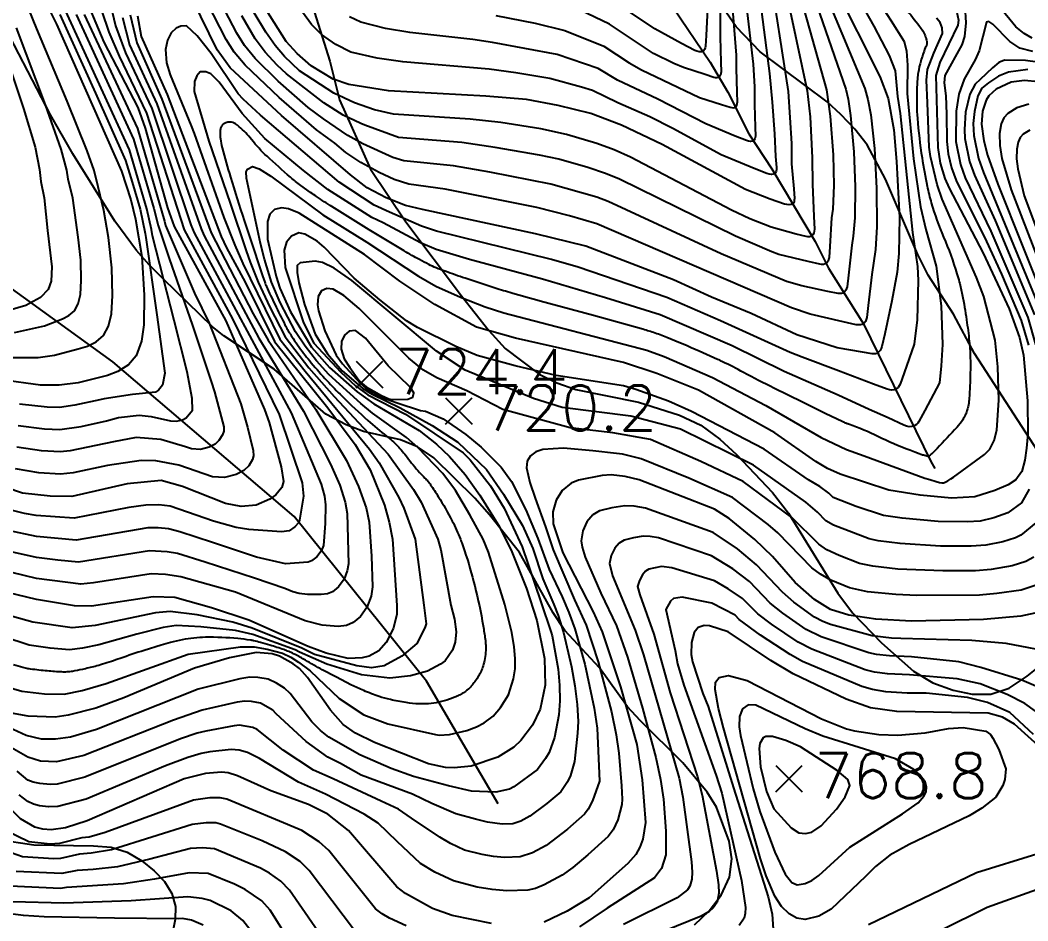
# Model space of a CAD drawing. Extents: x 197794 to 200030, y 561152 to 563931.
# Drawn here: x 197999.3 to 198200.8, y 562212.3 to 562392.4 of the extents above; entities that cross this region are included whole.
import ezdxf

# ---------------------------------------------------------------- set-up
doc = ezdxf.new("R2010")
doc.units = 0
for name, color, linetype in [('E0022112', 5, 'CONTINUOUS'), ('F0017111', 30, 'CONTINUOUS'), ('F0017114', 7, 'CONTINUOUS'), ('F0027132', 7, 'CONTINUOUS'), ('F0027217', 7, 'CONTINUOUS'), ('G0037213', 32, 'CONTINUOUS')]:
    doc.layers.add(name, color=color, linetype=linetype)
doc.styles.add('NGSW', font='romans.shx', dxfattribs={"bigfont": 'ngsw.shx'})

# ---------------------------------------------------------------- blocks, each defined once
blk = doc.blocks.new('F0027217')
at = {"layer": 'F0027217'}
for p, q in [((-2.652, 2.652), (2.652, -2.652)), ((-2.652, -2.652), (2.652, 2.652))]:
    blk.add_line(p, q, dxfattribs=at)

msp = doc.modelspace()

# ---------------------------------------------------------------- linework, layer by layer
at = {"layer": 'E0022112', "flags": 128}
for points in [[(198094.913, 562235.72), (198080.589, 562260.24), (198054.115, 562293.156), (198017.831, 562324.132), (197980.817, 562350.869), (197952.715, 562379.977), (197930.799, 562409.908), (197904.537, 562444.281), (197869.793, 562476.426), (197820.401, 562534.928), (197794.167, 562565.379)], [(198129.9, 562394.97), (198137.31, 562384.05), (198140.83, 562378.05), (198145.06, 562369.73), (198149.65, 562362.69), (198158.31, 562348.18), (198160.99, 562342.87), (198167.97, 562331.74), (198181.46, 562304.2), (198182.22, 562302.75)]]:
    msp.add_lwpolyline(points, dxfattribs=at)
at = {"layer": 'F0017111'}
for points, elevation in [([(198139.32, 562434.72), (198139.27, 562389.1), (198139.41, 562384.06), (198139.47, 562382.09), (198139.42, 562381.77), (198139.36, 562381.46), (198139.22, 562381.21), (198139.08, 562381.04), (198138.89, 562380.96), (198138.64, 562380.9), (198138.35, 562380.93), (198138.06, 562380.99), (198136.33, 562381.54), (198131.94, 562383), (198130.01, 562383.79), (198125.96, 562385.79), (198117.18, 562391.63), (198109.74, 562395.16)], 630), ([(197997.84, 562325), (198002.92, 562324.96), (198006.14, 562325.46), (198010.92, 562326.74), (198012.78, 562327.26), (198014.47, 562328.1), (198015.95, 562329.36), (198016.98, 562331.26), (198017.59, 562333.72), (198017.8, 562337.4), (198017.64, 562342.88), (198016.96, 562348.98), (198016.06, 562354.39), (198014.91, 562359.12), (198014.1, 562362.36), (198012.72, 562366.29), (198008.71, 562376.23), (198002.61, 562390.71), (197996.99, 562404.67)], 620), ([(197998.91, 562311.36), (198004.14, 562310.7), (198007.24, 562310.55), (198011.48, 562311.2), (198016.59, 562312.3), (198018.96, 562312.97), (198023.09, 562313.43), (198025.51, 562313.19), (198029.38, 562312.3), (198030.6, 562312.24), (198031.75, 562312.53), (198032.53, 562312.94), (198033.77, 562314.48), (198033.68, 562316.78), (198032.71, 562322.11), (198030.09, 562332.39), (198025.8, 562349.3), (198025.59, 562350.57), (198024.64, 562354.71), (198021.16, 562366.5), (198005.4, 562400.95)], 635), ([(198146.62, 562401.34), (198149.19, 562381.76), (198149.69, 562376.01), (198150.19, 562369.71), (198150.38, 562365.18), (198150.59, 562362.95), (198150.55, 562362.59), (198150.51, 562362.23), (198150.37, 562361.93), (198150.23, 562361.73), (198149.93, 562361.63), (198149.54, 562361.57), (198149.09, 562361.65), (198148.66, 562361.77), (198146.08, 562362.8), (198139.52, 562365.51), (198129.82, 562370.77), (198125.23, 562373.08), (198118.86, 562375.9), (198113.74, 562378.38), (198111.55, 562379.02), (198105.23, 562380.76), (198098.42, 562381.87), (198093.1, 562382.62), (198075.81, 562384.12), (198070.7, 562384.84), (198065.45, 562386.05), (198062.43, 562387.54), (198059.55, 562389.58), (198057.56, 562391.54), (198051.61, 562399.78)], 645), ([(198144.38, 562396.81), (198145.88, 562383.61), (198146.15, 562379.08), (198146.17, 562375.54), (198146.29, 562371.02), (198146.34, 562369.25), (198146.29, 562368.96), (198146.24, 562368.68), (198146.11, 562368.46), (198145.99, 562368.3), (198145.72, 562368.21), (198145.37, 562368.17), (198144.97, 562368.24), (198144.58, 562368.34), (198142.28, 562369.27), (198136.41, 562371.72), (198126.83, 562376.65), (198118.78, 562380.43), (198114.89, 562382.8), (198106.73, 562385.56), (198093.77, 562387.99), (198089.82, 562388.59), (198077.21, 562389.94), (198072.4, 562390.77), (198067.45, 562392), (198065.18, 562393.11)], 640), ([(198012.1, 562393.54), (198022.77, 562370.76), (198028.16, 562352.21), (198028.36, 562351.37), (198034.18, 562337.86), (198037.1, 562331.85), (198043.42, 562315.69), (198044.75, 562311.08), (198045.9, 562306.36), (198045.96, 562305.32), (198045.79, 562304.55), (198045.02, 562303.31), (198044.06, 562302.37), (198042.5, 562301.56), (198040.2, 562300.97), (198037.76, 562301.09), (198031.03, 562303.43), (198026.42, 562304.34), (198023.51, 562304.4), (198016.8, 562303.39), (198009.9, 562301.92), (198007.39, 562301.67), (198003.06, 562301.94), (197998.37, 562302.74)], 645), ([(198010.48, 562393.55), (198021.96, 562368.63), (198026.01, 562354.77), (198026.87, 562351.39), (198029.13, 562344.79), (198033.79, 562331.37), (198037.47, 562320.16), (198038.19, 562318.1), (198040.05, 562311.1), (198040.05, 562310.27), (198039.78, 562309.51), (198039.01, 562308.36), (198038.3, 562307.65), (198037.12, 562307.04), (198035.4, 562306.6), (198033.57, 562306.7), (198032.39, 562307.1), (198027.45, 562308.58), (198022.48, 562308.95), (198017.96, 562308.12), (198009.31, 562306.31), (198007.31, 562306.11), (198003.6, 562306.32), (197998.64, 562307.05)], 640), ([(198007.23, 562393.57), (198014.34, 562377.85), (198020.36, 562364.38), (198021.69, 562360.07), (198023.27, 562354.64), (198024.3, 562349.75), (198024.43, 562348.97), (198026.66, 562333.48), (198028.23, 562321.86), (198027.76, 562319.45), (198027, 562318.45), (198026.37, 562318.02), (198021.74, 562317.55), (198016.08, 562316.73), (198015.21, 562316.49), (198010.24, 562315.44), (198007.16, 562314.99), (198004.68, 562315.07), (197999.18, 562315.67)], 630), ([(198094.45, 562393.37), (198102.28, 562391.8), (198108.24, 562390.36), (198116.04, 562387.21), (198121.08, 562383.91), (198123.59, 562382.49), (198135.15, 562376.96), (198139.58, 562375.54), (198141.32, 562375.01), (198141.61, 562374.95), (198141.91, 562374.92), (198142.16, 562374.98), (198142.35, 562375.06), (198142.49, 562375.23), (198142.62, 562375.46), (198142.68, 562375.77), (198142.74, 562376.07), (198142.7, 562377.98), (198142.6, 562382.84), (198142.57, 562385.46), (198141.8, 562395.42)], 635), ([(197998.16, 562330.01), (198004.15, 562331.29), (198007.76, 562332.74), (198009.04, 562333.37), (198010.14, 562334.32), (198010.92, 562335.74), (198011.37, 562337.59), (198011.53, 562340.35), (198011.41, 562344.46), (198010.9, 562349.03), (198009.83, 562356.85), (198008.89, 562360.64), (198008.65, 562362.47), (198007.51, 562366.66), (198004.35, 562375.51), (197998.54, 562390.91)], 615), ([(197996.59, 562384.99), (197999.99, 562374.8), (198002.3, 562367.03), (198003.2, 562362.58), (198003.44, 562360.2), (198004.1, 562356.91), (198004.75, 562350.39), (198005.63, 562343.1), (198005.47, 562340.21), (198004.89, 562338.6), (198003.4, 562336.95), (198000.42, 562335.38), (197995.63, 562333.97)], 610)]:
    msp.add_lwpolyline(points, dxfattribs=dict(at, elevation=elevation))
at = {"layer": 'F0017111', "flags": 128}
for points, elevation in [([(198157.52, 562398.67), (198164.4, 562378.63), (198164.88, 562376.65), (198165.36, 562373.36), (198166.01, 562366.12), (198166.32, 562359.13), (198166.23, 562352.89), (198165.92, 562349.25), (198165.63, 562347.42), (198164.96, 562341.47), (198164.7, 562339.14), (198164.58, 562338.77), (198164.46, 562338.42), (198164.26, 562338.15), (198164.06, 562337.97), (198163.86, 562337.85), (198163.57, 562337.76), (198163.23, 562337.76), (198162.9, 562337.79), (198160.84, 562338.19), (198155.62, 562339.3), (198152.56, 562340.16), (198139.48, 562345.73), (198116.9, 562356.16), (198114.62, 562357.04), (198105.46, 562359.66), (198093.23, 562362.04), (198085.95, 562363.28), (198076.02, 562364.28), (198073.84, 562364.99), (198067.82, 562367.68), (198064.84, 562369.35), (198059.97, 562372.69), (198056.92, 562374.98), (198050.9, 562380.26), (198046.27, 562384.76), (198044.2, 562387.36), (198042.65, 562389.86), (198035.28, 562403.99)], 665), ([(198157.86, 562403.71), (198168.23, 562378.79), (198168.85, 562376.59), (198169.4, 562373.5), (198170.16, 562366.74), (198170.59, 562358.86), (198170.66, 562351.14), (198170.38, 562346.58), (198169.61, 562341.55), (198168.9, 562335.37), (198168.63, 562332.95), (198168.5, 562332.57), (198168.38, 562332.2), (198168.17, 562331.92), (198167.97, 562331.74), (198167.7, 562331.6), (198167.34, 562331.48), (198166.91, 562331.49), (198166.48, 562331.53), (198163.88, 562332.11), (198157.27, 562333.66), (198153.57, 562334.93), (198114.66, 562351.71), (198109.2, 562353.31), (198102.61, 562354.97), (198084.27, 562358.61), (198077.04, 562359.62), (198074.13, 562360.56), (198071.07, 562361.97), (198067.43, 562363.94), (198064.45, 562366), (198062.26, 562367.83), (198058.59, 562370.51), (198051.09, 562376.95), (198044.27, 562383.46), (198042.1, 562386.03), (198040.53, 562388.57), (198035.44, 562398.53)], 670), ([(198016.81, 562397.82), (198018.38, 562391.3), (198020.35, 562385.87), (198025.62, 562374.77), (198033.46, 562351.49), (198034.09, 562349.92), (198053.53, 562313.93), (198059.47, 562299.68), (198060.14, 562297.24), (198060.36, 562295.53), (198060.3, 562291.76), (198059.95, 562287.37), (198059.53, 562286.26), (198058.61, 562285.12), (198057.58, 562284.32), (198056.92, 562284.03), (198052.35, 562283.74), (198046.57, 562285.05), (198037.8, 562287.99), (198031.26, 562290.14), (198029, 562290.69), (198026.88, 562290.94), (198024.81, 562290.9), (198010.53, 562288.44), (198002.55, 562289.19), (197996.89, 562290.41)], 660), ([(198014.02, 562398.98), (198017.02, 562390.05), (198019.09, 562385.24), (198024.59, 562373.83), (198032.11, 562350.54), (198041.78, 562332.69), (198051.09, 562313.61), (198055.72, 562299.92), (198056, 562297.27), (198055.18, 562292.44), (198054.97, 562291.89), (198054.22, 562291.1), (198053.08, 562290.35), (198051.59, 562290.11), (198045.02, 562290.59), (198042.49, 562290.98), (198037.99, 562292.26), (198029.32, 562295.23), (198027.04, 562295.54), (198024.46, 562295.48), (198021.01, 562294.99), (198010.09, 562292.82), (198002.53, 562293.38), (198000.17, 562293.76), (197997.5, 562294.42)], 655), ([(198154.86, 562398.98), (198160.56, 562378.47), (198161.31, 562373.22), (198161.87, 562365.51), (198162.05, 562359.39), (198161.81, 562354.64), (198161.56, 562352.92), (198161.21, 562347.2), (198161.07, 562344.95), (198160.98, 562344.6), (198160.88, 562344.25), (198160.7, 562343.98), (198160.52, 562343.8), (198160.29, 562343.68), (198159.96, 562343.58), (198159.58, 562343.59), (198159.2, 562343.63), (198156.89, 562344.16), (198151.02, 562345.59), (198149.61, 562346.14), (198142.34, 562349.22), (198119.15, 562360.61), (198116.35, 562361.77), (198112.84, 562362.96), (198107.02, 562364.62), (198103.17, 562365.47), (198094.32, 562366.99), (198087.64, 562367.95), (198075, 562368.95), (198068.21, 562371.42), (198067.43, 562371.76), (198063.87, 562373.44), (198060.03, 562375.91), (198052.56, 562381.71), (198050.73, 562383.44), (198048.27, 562386.06), (198046.31, 562388.68), (198043.62, 562393.29)], 660), ([(198152.2, 562399.29), (198156.73, 562378.3), (198157.27, 562373.08), (198157.72, 562364.89), (198157.77, 562359.65), (198158.04, 562353.17), (198158.14, 562350.64), (198158.08, 562350.22), (198158, 562349.82), (198157.83, 562349.5), (198157.65, 562349.28), (198157.45, 562349.17), (198157.17, 562349.1), (198156.84, 562349.11), (198156.51, 562349.16), (198154.53, 562349.67), (198149.49, 562351.03), (198145.21, 562352.7), (198141.54, 562354.47), (198121.39, 562365.06), (198118.08, 562366.51), (198114.66, 562367.78), (198108.58, 562369.59), (198103.45, 562370.71), (198095.41, 562371.95), (198089.32, 562372.62), (198073.98, 562373.61), (198070.14, 562374.53), (198066.17, 562375.91), (198062.03, 562377.86), (198055.18, 562382.29), (198052.16, 562385.2), (198050.27, 562387.36), (198048.41, 562390.01), (198046.07, 562393.9)], 655), ([(198188.03, 562398.63), (198188.45, 562391.89), (198188.16, 562389.17), (198187.64, 562387.52), (198184.22, 562381.37), (198184.08, 562379.89), (198184.45, 562377.32), (198184.56, 562373.63), (198184.6, 562368.19), (198184.93, 562365.71), (198185.56, 562362.93), (198186.48, 562360.36), (198192.56, 562348.16), (198195.55, 562341.65), (198199.48, 562332.4), (198200.98, 562327.42)], 705), ([(198201.71, 562388.83), (198200.11, 562389.74), (198198.4, 562391.11), (198192.35, 562398.56)], 705), ([(198170.87, 562396.27), (198173.49, 562392.31), (198176.1, 562388.2), (198176.56, 562386.26), (198176.78, 562383.46), (198176.69, 562377.75), (198177.98, 562364.68), (198179.37, 562355.08), (198180.45, 562350.57), (198182.48, 562343.27), (198183.49, 562335.28), (198183.79, 562327.56), (198183.51, 562323.29), (198183.14, 562319.93), (198180.21, 562314.37), (198179.06, 562312.19), (198178.81, 562311.87), (198178.55, 562311.57), (198178.25, 562311.38), (198177.99, 562311.28), (198177.61, 562311.18), (198177.12, 562311.14), (198176.57, 562311.27), (198176.04, 562311.45), (198172.9, 562312.92), (198169.12, 562314.57), (198162.88, 562317.42), (198152.07, 562322.21), (198141.73, 562327.31), (198127.31, 562333.48), (198116.38, 562336.9), (198103.76, 562340.62), (198089.2, 562344.6), (198082.51, 562346.59), (198079.35, 562347.88), (198071.91, 562351.92), (198069.62, 562352.97), (198060.83, 562358.6), (198055.99, 562362.38), (198048.22, 562368.78), (198043.69, 562373.78), (198039.13, 562380.05), (198037.42, 562381.68), (198036.42, 562382.11), (198035.28, 562382.11), (198034.64, 562381.33), (198034.14, 562380.19), (198034.07, 562378.2), (198037.04, 562368.27), (198041.27, 562355.81), (198044.5, 562346.28), (198045.3, 562344.04), (198046.92, 562340.01), (198049.26, 562335.05), (198052.29, 562329.14), (198057.05, 562322.93), (198062.08, 562317.16), (198072.93, 562305.63), (198077.98, 562298.6), (198079.49, 562296.04), (198082.82, 562288.62), (198083.41, 562286.52), (198085.44, 562275.48), (198086.15, 562272.68), (198086.49, 562270.1), (198086.32, 562268.07), (198085.8, 562266.46), (198084.29, 562264.33), (198083.37, 562263.66), (198080.75, 562262.24), (198077.38, 562261.34), (198073.21, 562260.86), (198067.56, 562261.53), (198060.63, 562263.66), (198055.16, 562266.05), (198054.33, 562266.52), (198045.86, 562269.59), (198042.34, 562270.4), (198035.42, 562271.13), (198030.49, 562271.37), (198027.88, 562270.97), (198022.66, 562269.67), (198015.02, 562267.51), (198011.79, 562266.84), (198009.15, 562266.51), (198005.27, 562266.86), (198001.09, 562267.43), (197985.81, 562272.44)], 685), ([(198167.17, 562396.31), (198170.04, 562391.23), (198173.07, 562385.4), (198174.27, 562382.32), (198174.76, 562377.14), (198175.29, 562373.75), (198177.77, 562349.98), (198178.78, 562343.19), (198178.9, 562340.35), (198178.67, 562332.5), (198178.1, 562327.67), (198176.08, 562321.91), (198175.28, 562319.66), (198175.08, 562319.33), (198174.88, 562319), (198174.62, 562318.78), (198174.38, 562318.65), (198174.07, 562318.53), (198173.66, 562318.46), (198173.19, 562318.53), (198172.73, 562318.64), (198169.97, 562319.64), (198162.95, 562322.28), (198155.67, 562325.06), (198153.32, 562325.95), (198139.39, 562332.34), (198128.65, 562337), (198110.89, 562343.03), (198105.57, 562344.56), (198082.55, 562350.26), (198079.56, 562351.21), (198073.16, 562354.03), (198070.11, 562355.43), (198063.09, 562360.04), (198047.34, 562373.46), (198043.89, 562376.66), (198042.91, 562377.72), (198037.49, 562385.75), (198034.71, 562389.31), (198032.54, 562391.27), (198031.41, 562391.23), (198030.49, 562390.81), (198029.48, 562389.89), (198028.76, 562388.44), (198028.38, 562386.56), (198028.57, 562383.91), (198029.31, 562381.52), (198033.53, 562371.29), (198034.11, 562369.76), (198040.06, 562352.96), (198042.26, 562347.42), (198043.86, 562343.76), (198051.23, 562328.66), (198056.29, 562322.23), (198069.15, 562306.64), (198071.1, 562303.94), (198075.06, 562297.01), (198076.06, 562294.88), (198078.3, 562288.62), (198080.05, 562275.44), (198080.49, 562271.74), (198080.23, 562270.93), (198078.66, 562267.79), (198075.63, 562265.23), (198072.12, 562263.33), (198069.55, 562262.95), (198066.61, 562263.33), (198058.17, 562265.6), (198055.63, 562266.86), (198045.73, 562270.85), (198041.83, 562272.05), (198034.67, 562273.54), (198029.28, 562274.22), (198026.38, 562273.93), (198014.29, 562271.38), (198009.67, 562270.93), (198001.84, 562272.03), (197987.14, 562276.15)], 680), ([(198021.32, 562393.53), (198022.64, 562387.89), (198027.66, 562376.66), (198037.49, 562349.94), (198045.87, 562333.74), (198048.9, 562328.42), (198058.41, 562314.58), (198064.59, 562304.36), (198066.97, 562299.2), (198068.47, 562294.9), (198069.09, 562292.06), (198069.58, 562285.26), (198069.79, 562279.09), (198069.49, 562277.23), (198068.66, 562275.01), (198067.39, 562273.16), (198065.91, 562271.98), (198064.59, 562271.41), (198062.89, 562271.2), (198059.73, 562271.47), (198056.28, 562272.32), (198042.36, 562278.05), (198031.41, 562281.09), (198028.37, 562281.61), (198025.51, 562281.73), (198013.95, 562279.9), (198011.43, 562279.68), (198002.57, 562280.81), (197985.23, 562284.99)], 670), ([(198019.74, 562392.98), (198021.19, 562387.51), (198026.64, 562375.72), (198035.47, 562350.72), (198036.07, 562349.29), (198047.02, 562328.85), (198055.97, 562314.26), (198061.38, 562303.67), (198063.22, 562299.44), (198064.3, 562296.07), (198064.72, 562293.8), (198064.94, 562283.69), (198064.72, 562282.3), (198064.1, 562280.64), (198063, 562279.14), (198061.74, 562278.15), (198060.75, 562277.72), (198059.48, 562277.57), (198056.77, 562277.62), (198055.1, 562277.79), (198053.83, 562278.11), (198052.23, 562278.77), (198046.18, 562280.88), (198036.29, 562284.04), (198030.74, 562285.76), (198028.69, 562286.15), (198025.16, 562286.32), (198010.98, 562284.06), (198006.81, 562284.48), (198002.56, 562285), (197996.28, 562286.4)], 665), ([(197996.43, 562259.2), (197999.61, 562258.25), (198004.16, 562257.74), (198008.12, 562257.68), (198011.7, 562258.38), (198016.49, 562259.76), (198032.93, 562265.68), (198043.35, 562267.11), (198046.12, 562267.09), (198048.68, 562266.66), (198051.74, 562265.85), (198053.42, 562265.05), (198055, 562264.05), (198057.28, 562262.35), (198063.09, 562256.82), (198068.02, 562253.5), (198072.86, 562251.75), (198082.38, 562249.57), (198083.13, 562249.45), (198085.16, 562249.56), (198088.66, 562250.4), (198090.58, 562251.14), (198092.08, 562251.92), (198093.91, 562253.26), (198095.4, 562255.01), (198096.94, 562257.52), (198097.97, 562260.74), (198098.27, 562262.72), (198098.33, 562264.8), (198098.12, 562267.15), (198097.65, 562269.96), (198096.21, 562275.56), (198092.94, 562286.06), (198091.88, 562288.62), (198089.24, 562293.5), (198086.34, 562298.35), (198083.82, 562301.78), (198078.82, 562307), (198076.58, 562309.01), (198069.8, 562313.86), (198067.41, 562315.79), (198061.03, 562321.61), (198058.59, 562324.32), (198056.29, 562327.24), (198054.4, 562330.11), (198051.28, 562336), (198049.55, 562340.02), (198048.18, 562344.62), (198047.36, 562347.78), (198044.55, 562360.87), (198044.48, 562362.08), (198044.76, 562362.65), (198045.76, 562363.14), (198047.11, 562362.72), (198049.46, 562361.22), (198059.82, 562353.52), (198068.63, 562348.06), (198078.94, 562341.23), (198082.44, 562339.25), (198087.34, 562337.07), (198092.32, 562335.14), (198096.05, 562333.9), (198124.64, 562326.43), (198128.08, 562325.2), (198137.79, 562320.96), (198148.43, 562315.39), (198159.49, 562308.95), (198164.57, 562306.55), (198168.08, 562305.32), (198180.22, 562300.88), (198181.25, 562300.56), (198182.47, 562300.18), (198183.18, 562300.01), (198183.66, 562299.94), (198183.99, 562299.89), (198184.17, 562299.97), (198184.42, 562300.09), (198184.8, 562300.3), (198185.43, 562300.72), (198185.96, 562301.07), (198192.15, 562305.57), (198193.25, 562306.63), (198194.12, 562308.37), (198194.66, 562310.42), (198195.04, 562316.45), (198194.85, 562323.11), (198194.28, 562328.42), (198192.05, 562337.17), (198190.56, 562341), (198183.67, 562356.67), (198182.69, 562359.57), (198181.37, 562365.17), (198181.12, 562367.07), (198180.78, 562375.88), (198180.56, 562380.43), (198180.79, 562382.55), (198182.06, 562385.86), (198183.76, 562389.76), (198183.67, 562390.9), (198183.32, 562391.98), (198182.55, 562392.86)], 695), ([(198201.83, 562386.2), (198199.21, 562386.86), (198197.26, 562388.2), (198193.86, 562391.6), (198193.05, 562392.16), (198192.54, 562392.02), (198191.11, 562386.32), (198190.32, 562384.48), (198188.09, 562380.61), (198187.03, 562377.63), (198186.51, 562374.26), (198186.42, 562368.19), (198187.37, 562363.55), (198188.31, 562360.9), (198193.44, 562350.25), (198200.82, 562332.95), (198202.39, 562327.61)], 710), ([(198205.65, 562383.62), (198200.34, 562384.37), (198196.19, 562384.41), (198195.01, 562383.98), (198193.77, 562382.89), (198191.31, 562380.54), (198190.28, 562379.63), (198189.2, 562377.63), (198188.36, 562374.04), (198188.14, 562370.57), (198188.22, 562368.79), (198189.18, 562364.18), (198190.14, 562361.45), (198194.31, 562352.35), (198202.17, 562333.51)], 715), ([(198200.86, 562382.54), (198196.95, 562382.03), (198194.99, 562381.24), (198192.97, 562379.92), (198191.66, 562378.83), (198190.86, 562377.29), (198190.14, 562374.14), (198189.91, 562371.76), (198190.02, 562369.39), (198190.98, 562364.8), (198191.97, 562362), (198203.52, 562334.06)], 720), ([(198201, 562375.64), (198198.61, 562374.9), (198196.82, 562373.8), (198196.02, 562372.9), (198195.52, 562371.7), (198195.16, 562369.79), (198195.2, 562367.35), (198195.63, 562364.8), (198197.47, 562358.49), (198206.26, 562335.91)], 730), ([(198201.22, 562370.46), (198199.87, 562369.64), (198199.28, 562368.96), (198198.9, 562368.06), (198198.63, 562366.63), (198198.59, 562364.72), (198198.84, 562362.72), (198200.13, 562357.32), (198207.65, 562337.22)], 735), ([(198201.08, 562298.65), (198199.57, 562295.9), (198196.81, 562293.93), (198194.02, 562292.93), (198191.3, 562292.28), (198188.71, 562292.1), (198182.9, 562292.2), (198175.73, 562292.87), (198171.99, 562293.39), (198166.49, 562295.16), (198161.87, 562296.97), (198161.03, 562297.83), (198159.22, 562299.15), (198156.94, 562300.52), (198148.1, 562306.66), (198133.58, 562314.2), (198128.98, 562316.27), (198122.42, 562318.6), (198119.95, 562319.31), (198106.49, 562321.41), (198098.29, 562323.33), (198090.7, 562325.41), (198086.43, 562327.15), (198078.75, 562331), (198076.55, 562332.28), (198071.21, 562336.48), (198066.07, 562340.83), (198060.11, 562347.02), (198058.67, 562348.21), (198056.26, 562349.66), (198055.04, 562349.92), (198053.55, 562349.23), (198052.58, 562348.06), (198052.11, 562346.45), (198052.32, 562342.96), (198055.94, 562331.89), (198058.01, 562327.84), (198063.41, 562322.04), (198066.35, 562319.34), (198068.82, 562317.51), (198076.37, 562313.62), (198087.87, 562305.91), (198089.31, 562304.53), (198093.34, 562299.32), (198096.1, 562294.83), (198099.69, 562287.09), (198103.43, 562276.15), (198105.49, 562269.98), (198105.67, 562269.3), (198106.9, 562262.64), (198107.2, 562259.45), (198107.24, 562256.33), (198107.04, 562253.52), (198106.19, 562249.01), (198105.1, 562245.97), (198104.36, 562244.78), (198102.75, 562242.6), (198098.04, 562239.15), (198097.14, 562238.66), (198094.42, 562238.09), (198089.55, 562238.23), (198084.96, 562239.34), (198078, 562241.18), (198073.47, 562242.78), (198067.22, 562245.55), (198061.03, 562249.06), (198059.34, 562250.39), (198057.63, 562252.13), (198053.32, 562257.77), (198052.18, 562258.87), (198050.59, 562259.87), (198048.91, 562260.67), (198046.85, 562261.02), (198045.23, 562261.03), (198043.26, 562260.75), (198034.91, 562258.65), (198014.57, 562250.62), (198009.4, 562249.08), (198006.35, 562248.67), (198003.58, 562248.67), (198000.47, 562249.36), (197993.47, 562252.56)], 705), ([(198202.45, 562291.95), (198199.42, 562289.48), (198198.36, 562288.9), (198195.84, 562288.12), (198192.4, 562287.45), (198189.53, 562287.22), (198183.37, 562287.26), (198175.29, 562287.76), (198170.92, 562288.31), (198169.11, 562288.69), (198161.94, 562291.44), (198160.46, 562292.3), (198158.78, 562294.02), (198156.41, 562296.08), (198145.99, 562303.42), (198131.35, 562310.62), (198121.43, 562313.26), (198107.72, 562314.99), (198102, 562316.79), (198088.33, 562322.45), (198082.55, 562326.26), (198065.64, 562340.39), (198062.11, 562342.81), (198059.78, 562343.96), (198058.29, 562344.26), (198055.28, 562343.9), (198054.73, 562343.39), (198054.69, 562341.97), (198055.05, 562339.93), (198056.19, 562335.55), (198058.33, 562329.67), (198060.79, 562325.69), (198063.73, 562322.28), (198067.86, 562318.78), (198069.69, 562317.67), (198075.33, 562314.89), (198081.69, 562311.39), (198086.84, 562308.07), (198092.55, 562302.55), (198095.98, 562297.67), (198099.76, 562291.36), (198101.84, 562286.77), (198103.85, 562280.69), (198106.01, 562275.61), (198106.88, 562273.39), (198107.96, 562270.01), (198109.56, 562263.14), (198110.24, 562259.35), (198110.68, 562255.59), (198110.87, 562252.18), (198110.79, 562249.84), (198110.15, 562244.22), (198109.38, 562241.37), (198108.77, 562240.11), (198107.46, 562238.13), (198104.63, 562235.78), (198101.25, 562233.26), (198099.45, 562232.28), (198097.83, 562231.75), (198095.72, 562231.69), (198092.75, 562232.06), (198090.4, 562232.67), (198086.41, 562233.7), (198081.62, 562235.79), (198077.79, 562237.66), (198067.48, 562241.48), (198063.4, 562243.76), (198060.86, 562245.03), (198056.52, 562248.22), (198050.51, 562253.74), (198049.83, 562254.48), (198047.38, 562255.83), (198045.6, 562256.17), (198044.21, 562256.23), (198042.67, 562256.04), (198035.68, 562254.47), (198029.95, 562252.44), (198012.06, 562245.42), (198006.57, 562244.15), (198003.38, 562244.25), (198000.82, 562245.07), (197997.08, 562247.21)], 710), ([(198202.03, 562285.04), (198200.45, 562284.16), (198197.67, 562283.3), (198193.5, 562282.61), (198190.34, 562282.35), (198183.83, 562282.31), (198174.85, 562282.66), (198169.86, 562283.23), (198167.14, 562283.81), (198163.13, 562285.37), (198160.66, 562286.54), (198159.05, 562287.62), (198153.61, 562293.01), (198143.87, 562300.19), (198135.42, 562304.2), (198125.34, 562308.56), (198117.84, 562309.89), (198109.33, 562310.92), (198095.85, 562314.59), (198088.66, 562318.28), (198082.63, 562320.94), (198079.98, 562322.47), (198077.01, 562324.84), (198067.11, 562334.81), (198064.04, 562337.37), (198061.93, 562338.64), (198060.64, 562338.8), (198059.58, 562338.32), (198058.92, 562337.16), (198058.74, 562335.53), (198058.94, 562334.34), (198060.26, 562330.28), (198062.48, 562325.43), (198063.8, 562323.74), (198067.28, 562319.85), (198068.36, 562318.88), (198070.77, 562317.48), (198072.46, 562316.74), (198074.67, 562315.9), (198079.38, 562314.39), (198080.35, 562314.28), (198083.88, 562312.73), (198088.46, 562309.55), (198091.53, 562307.08), (198095.5, 562303.04), (198097.58, 562300.17), (198100.45, 562294.52), (198102.85, 562288.8), (198105.07, 562282.57), (198107.69, 562277.13), (198109.04, 562273.97), (198110.24, 562270.72), (198112.23, 562263.63), (198114.12, 562254.85), (198114.69, 562250.84), (198115.16, 562240.27), (198113.8, 562236.31), (198112.91, 562234.64), (198112.18, 562233.65), (198108.74, 562230.64), (198104.47, 562227.37), (198101.76, 562225.91), (198099.33, 562225.11), (198096.17, 562225.02), (198094, 562225.19), (198091.71, 562225.57), (198088.18, 562226.49), (198085.39, 562227.81), (198083.24, 562229.09), (198077.58, 562232.87), (198074.94, 562234.68), (198071.53, 562236.27), (198061.89, 562240.72), (198057.98, 562242.47), (198051.89, 562246.47), (198046.69, 562250.59), (198045.85, 562250.99), (198043.19, 562251.43), (198042.09, 562251.33), (198036.45, 562250.29), (198034.7, 562249.86), (198031.38, 562248.72), (198012.26, 562241.05), (198006.69, 562239.68), (198005.32, 562239.59), (198003.26, 562239.79), (198001.88, 562240.04), (198000.85, 562240.45), (197998.67, 562242.23)], 715), ([(198202.53, 562279.42), (198199.49, 562278.48), (198194.6, 562277.77), (198191.16, 562277.47), (198178.62, 562277.38), (198174.41, 562277.56), (198168.79, 562278.15), (198165.17, 562278.92), (198161.45, 562280.48), (198159.37, 562281.64), (198157.64, 562282.95), (198150.8, 562289.94), (198148.93, 562291.56), (198141.76, 562296.96), (198133.03, 562300.88), (198123.52, 562304.7), (198119.77, 562305.66), (198118.59, 562305.79), (198113.86, 562306.29), (198107.99, 562306.82), (198103.82, 562306.59), (198102.41, 562306.13), (198101.36, 562305.33), (198100.69, 562304.25), (198100.59, 562302.93), (198101.25, 562299.99), (198102.33, 562296.86), (198104.4, 562291.13), (198105.89, 562286.49), (198110.18, 562276.54), (198112.52, 562271.43), (198114.89, 562264.13), (198117.56, 562254.11), (198118.52, 562249.5), (198119.03, 562245.86), (198119.58, 562239.3), (198119.72, 562236.67), (198119.62, 562235.59), (198118.82, 562232.5), (198117.87, 562230.5), (198116.9, 562229.18), (198112.84, 562225.5), (198109.84, 562223.02), (198107.68, 562221.48), (198104.08, 562219.53), (198102.34, 562218.83), (198100.83, 562218.47), (198096.62, 562218.35), (198093.72, 562218.57), (198090.67, 562219.08), (198085.97, 562220.3), (198082.24, 562222.07), (198079.38, 562223.78), (198074.73, 562228.22), (198070.91, 562231.83), (198068.13, 562233.63), (198060.39, 562237.67), (198054.96, 562240.05), (198047.18, 562244.78), (198044.74, 562245.96), (198043.1, 562246.47), (198041.5, 562246.62), (198037.22, 562246.11), (198035.48, 562245.78), (198032.81, 562245), (198028.38, 562243.34), (198012.47, 562236.69), (198006.82, 562235.22), (198004.99, 562235.1), (198003.15, 562235.33), (198001.99, 562235.63), (198000.83, 562236.17), (197999.11, 562237.53)], 720), ([(198206.96, 562265.76), (198196.51, 562267.81), (198189.66, 562268.39), (198175.4, 562268.82), (198173.58, 562268.88), (198169.7, 562269.3), (198161.34, 562271.58), (198159.8, 562272.18), (198158.14, 562273.08), (198154.02, 562276.07), (198151.76, 562278.05), (198146.58, 562283.52), (198142.74, 562286.7), (198137.88, 562289.98), (198124.34, 562294.87), (198122.09, 562295.27), (198120.26, 562295.34), (198117.66, 562294.93), (198115.15, 562294.32), (198113.85, 562293.5), (198112.65, 562292.13), (198111.82, 562290.32), (198111.5, 562288.34), (198111.71, 562287.04), (198112.31, 562285.07), (198115.46, 562277.84), (198118.55, 562271.3), (198120.74, 562265.06), (198123.76, 562254.89), (198126.41, 562245.02), (198127.37, 562240.6), (198127.94, 562236.65), (198128.44, 562230.28), (198128.44, 562225.51), (198127.6, 562222.8), (198126.15, 562220.93), (198116.69, 562214.89), (198111.2, 562211.12)], 730), ([(198205.67, 562257.88), (198199.65, 562260.44), (198191.44, 562263), (198187.02, 562264.1), (198177.58, 562265.11), (198173.18, 562265.3), (198170.54, 562265.59), (198169.01, 562265.92), (198159.48, 562269.12), (198156.52, 562270.58), (198151.8, 562273.87), (198149.31, 562275.88), (198145.16, 562280.16), (198141.82, 562282.71), (198137.58, 562285.33), (198126.98, 562288.9), (198125.3, 562289.19), (198123.93, 562289.25), (198121.97, 562288.94), (198120.09, 562288.48), (198119.12, 562287.86), (198118.22, 562286.84), (198117.49, 562285.36), (198117.15, 562283.76), (198117.76, 562281.3), (198122.3, 562270.47), (198123.94, 562265.49), (198131.09, 562240.88), (198131.83, 562237.04), (198133.57, 562224.14), (198133.7, 562222.07), (198133.61, 562220.68), (198133.25, 562219.25), (198132.76, 562218.51), (198130.7, 562216.9), (198119.96, 562211.62)], 735), ([(198204.05, 562253.04), (198200.22, 562255.81), (198196.67, 562257.59), (198191.33, 562259.74), (198186.73, 562260.72), (198177.15, 562261.49), (198172.79, 562261.72), (198170.16, 562262.08), (198168.31, 562262.55), (198157.62, 562266.66), (198154.9, 562268.08), (198149.59, 562271.67), (198146.86, 562273.72), (198143.74, 562276.81), (198140.89, 562278.71), (198138.16, 562280.3), (198129.63, 562282.92), (198127.59, 562283.16), (198125.04, 562282.64), (198124.39, 562282.23), (198123.78, 562281.55), (198123.16, 562280.4), (198122.8, 562279.17), (198123.21, 562277.53), (198126.04, 562269.63), (198129.28, 562257.93), (198134.8, 562241.15), (198135.72, 562237.44), (198138.58, 562222.27), (198138.95, 562219.55), (198139.01, 562217.84), (198138.67, 562216.07), (198137.93, 562214.95), (198137.09, 562214.18), (198135.53, 562213.28), (198125.61, 562209.26)], 740), ([(198201.98, 562249.57), (198197.23, 562254.01), (198192.74, 562256), (198188.75, 562256.98), (198180.47, 562257.84), (198176.71, 562257.88), (198172.4, 562258.14), (198169.78, 562258.56), (198167.61, 562259.17), (198155.75, 562264.2), (198153.28, 562265.58), (198147.37, 562269.46), (198143.13, 562272.6), (198142.32, 562273.45), (198137.66, 562275.83), (198131.71, 562277.04), (198129.98, 562276.81), (198129.35, 562276.26), (198128.45, 562274.58), (198130.32, 562266.36), (198130.79, 562263.71), (198132.04, 562259.44), (198138.52, 562241.42), (198139.61, 562237.83), (198143.59, 562220.39), (198144.4, 562215), (198144.33, 562213.8), (198144.1, 562212.88), (198143.11, 562211.4)], 745), ([(198076.52, 562211.35), (198073.16, 562212.86), (198071.68, 562213.75), (198070.4, 562214.76), (198061.05, 562226.42), (198059.08, 562228.12), (198055.64, 562230.38), (198040.62, 562236.65), (198039.33, 562236.95), (198037.24, 562236.94), (198033.96, 562236.44), (198016.32, 562229.97), (198013.09, 562229.08), (198011.65, 562228.91), (198007.16, 562227.78), (198005.33, 562227.66), (198001.01, 562228.11), (197996.26, 562230.49)], 730), ([(198066.18, 562210.39), (198057.12, 562222.43), (198055.27, 562224.19), (198052.4, 562226.13), (198047.69, 562228.32), (198039.39, 562231.69), (198038.42, 562231.91), (198036.5, 562231.94), (198033.68, 562231.61), (198017.55, 562226.56), (198013.51, 562225.83), (198011.17, 562225.66), (198007.39, 562224.8), (198006.01, 562224.71), (197999.76, 562225.16), (197997.53, 562225.96)], 735), ([(198060.75, 562207.46), (198053.2, 562218.44), (198051.45, 562220.26), (198049.16, 562221.88), (198047.37, 562222.89), (198038.16, 562226.73), (198035.75, 562226.95), (198033.4, 562226.78), (198025.25, 562224.64), (198018.77, 562223.16), (198013.93, 562222.58), (198010.69, 562222.41), (198007.61, 562221.82), (197998.51, 562222.21)], 740), ([(198056.12, 562203.57), (198049.27, 562214.45), (198047.64, 562216.34), (198044.33, 562218.62), (198042.17, 562219.68), (198036.93, 562221.77), (198033.11, 562221.95), (198026.2, 562220.68), (198020, 562219.75), (198008.55, 562219.02), (198007.38, 562218.81), (197997.27, 562219.26)], 745), ([(198174.04, 562205.79), (198192.67, 562215.09), (198204.21, 562219.17)], 745), ([(198035.9, 562211.49), (198033.57, 562212.48), (198031.78, 562212.78), (198031.03, 562212.74), (198018.16, 562212.84), (198004.08, 562213.16), (197999.98, 562213.38), (197992.4, 562214.36)], 755)]:
    msp.add_lwpolyline(points, dxfattribs=dict(at, elevation=elevation))
at = {"layer": 'F0017111', "elevation": 690, "flags": 128}
msp.add_lwpolyline([(198173.27, 562398.3, -0.02), (198179.19, 562391.22, -0.07), (198180.31, 562389.27, -0.02), (198180.47, 562388.8, -0.02), (198180.56, 562388.46, -0.03), (198180.65, 562387.85, -0.08), (198180.63, 562387.6, -0.06), (198180.54, 562387.37, 0.03), (198180.31, 562386.87, 0.02), (198179.43, 562384.26, 0.03), (198178.9, 562381.92, 0.02), (198178.75, 562380.71, 0.01), (198178.63, 562378.36, 0.03), (198178.76, 562372.8, 0.02), (198179.67, 562364.93, 0.01), (198180.69, 562359.23, 0.02), (198181.52, 562355.88, 0.03), (198183.97, 562349.05, -0.03), (198186.63, 562341.73), (198187, 562340.49), (198187.12, 562340.08, -0.02), (198187.72, 562337.56, -0.01), (198188.58, 562332.52, -0.01), (198189.12, 562328.22, -0.02), (198189.32, 562325.33, -0.01), (198189.34, 562323.3, -0.01), (198189.27, 562319.87, -0.01), (198189.08, 562316.48, -0.03), (198188.9, 562315.18, -0.03), (198188.66, 562314.29, -0.03), (198188.31, 562313.43, -0.02), (198188.05, 562312.9, -0.02), (198187.8, 562312.5, -0.04), (198186.68, 562311.06, -0.01), (198182.67, 562306.78), (198182.22, 562306.32), (198181.83, 562305.92), (198181.69, 562305.78, -0.02), (198181.53, 562305.64, -0.02), (198181.36, 562305.49), (198181.32, 562305.47), (198181.13, 562305.32), (198180.97, 562305.2, -0.14), (198180.64, 562305.27), (198180.24, 562305.36), (198180.16, 562305.38, -0.02), (198179.79, 562305.47, -0.02), (198179.45, 562305.58), (198179.13, 562305.7), (198178.24, 562306.04), (198177.21, 562306.42, -0.02), (198170.85, 562309.16, 0.03), (198165.14, 562311.59, 0.01), (198164.55, 562311.79, -0.02), (198164.3, 562311.88, -0.01), (198163.67, 562312.16), (198160.43, 562313.72), (198155.75, 562316.02), (198150.06, 562318.85, -0.01), (198143.96, 562322, 0.01), (198139.76, 562324.13, 0.01), (198138.77, 562324.6), (198135.1, 562326.23, 0.01), (198128.62, 562328.99, 0.02), (198125.98, 562329.95, 0.01), (198123.56, 562330.7), (198113.97, 562333.41), (198103.33, 562336.27, -0.01), (198097.62, 562337.85, -0.01), (198094.3, 562338.86), (198088.27, 562340.84, -0.01), (198084.32, 562342.21, -0.01), (198082.47, 562342.92, -0.02), (198081.02, 562343.58, -0.01), (198079.15, 562344.55, -0.01), (198076.11, 562346.29), (198069.12, 562350.52), (198061.66, 562355.15, -0.01), (198058.57, 562357.15, -0.01), (198057.39, 562357.96), (198055.45, 562359.36, -0.02), (198053.38, 562361.01, -0.01), (198048.68, 562365.21, -0.04), (198045.6, 562368.54, 0.05), (198043.12, 562371.12, 0.03), (198042.34, 562371.71, 0.05), (198041.84, 562371.98, 0.1), (198041.35, 562372.07, 0.07), (198040.63, 562371.98, 0.08), (198040.01, 562371.7, 0.1), (198039.63, 562371.33, 0.08), (198039.39, 562370.82, 0.06), (198039.28, 562370.12, 0.04), (198039.35, 562368.7, 0.03), (198039.7, 562366.92, 0.01), (198041.37, 562361.06, 0.01), (198044.12, 562352.39), (198046.23, 562346), (198046.79, 562344.31), (198047.79, 562341.31), (198048.23, 562340.02, 0.02), (198048.56, 562339.19, 0.01), (198050.27, 562335.53, 0.01), (198052.26, 562331.53, 0.02), (198053.34, 562329.62, 0.01), (198053.9, 562328.76, 0.01), (198055.09, 562327.06, 0.02), (198057.53, 562323.91, 0.01), (198060.65, 562320.35, 0.01), (198063.68, 562317.24, 0.01), (198068.85, 562312.36, 0.02), (198072.57, 562309.26, -0.04), (198074.75, 562307.32, -0.03), (198076.7, 562305.04, 0.03), (198079.18, 562302.01, 0.01), (198080.26, 562300.88, -0.02), (198080.9, 562300.19, -0.03), (198081.4, 562299.53, -0.01), (198082.91, 562297.19, -0.02), (198085.71, 562292.28, -0.03), (198087.35, 562288.62, -0.01), (198087.69, 562287.71), (198088.18, 562286.29, -0.02), (198090.21, 562279.32, -0.02), (198091.9, 562271.32, -0.01), (198092.3, 562268.7, -0.02), (198092.41, 562267.45, -0.03), (198092.38, 562266.02, -0.03), (198092.15, 562264.4, -0.03), (198091.77, 562262.96, -0.04), (198091.37, 562261.99, -0.02), (198090.85, 562261.04, -0.02), (198090.22, 562260.11, -0.02), (198089.57, 562259.3, -0.02), (198089.1, 562258.8, -0.03), (198088.58, 562258.37, -0.02), (198087.72, 562257.79, -0.03), (198086.84, 562257.33, -0.02), (198085.16, 562256.65, -0.03), (198083.02, 562256.03, -0.04), (198080.99, 562255.73, -0.03), (198079.07, 562255.71, -0.02), (198076.53, 562255.97, -0.02), (198073.34, 562256.57, -0.03), (198071.12, 562257.2, -0.02), (198068.01, 562258.37, -0.02), (198065.57, 562259.48), (198062.41, 562261.09), (198059.72, 562262.53, -0.01), (198056.34, 562264.45, 0.02), (198054.29, 562265.58, 0.01), (198053.63, 562265.91, 0.01), (198053.03, 562266.18, 0.02), (198052.06, 562266.56, 0.01), (198049.26, 562267.45, 0.01), (198047.38, 562267.99, 0.01), (198045.99, 562268.34, 0.02), (198045.34, 562268.46, 0.01), (198042.84, 562268.76, 0.03), (198036.38, 562269.03, 0.04), (198031.71, 562268.52), (198029.93, 562268.15, 0.02), (198029.38, 562268.01), (198027.49, 562267.45), (198024.13, 562266.41, 0.01), (198019.31, 562264.8, -0.01), (198015.76, 562263.63, -0.01), (198014.27, 562263.22, -0.01), (198011.74, 562262.61, -0.02), (198009.76, 562262.22, -0.03), (198008.63, 562262.09, -0.03), (198007.63, 562262.09, -0.01), (198004.72, 562262.3, -0.01), (198001.39, 562262.66, -0.03), (198000.35, 562262.84, -0.02), (197999.81, 562262.98), (197997.96, 562263.55, -0.03)], format="xyb", dxfattribs=at)
at = {"layer": 'F0017111', "flags": 128}
for points, elevation in [([(198065.21, 562322.98), (198067.02, 562320.42), (198067.72, 562319.78), (198068.47, 562319.1), (198071.58, 562317.35), (198073.05, 562316.7), (198073.57, 562316.57), (198076.84, 562316.66), (198077.86, 562317.05), (198078.04, 562317.89), (198077.32, 562319.07), (198072.92, 562323.31), (198068.35, 562328.86), (198066.37, 562330.41), (198065.13, 562330.25), (198064.16, 562329.47), (198063.58, 562328.21), (198063.52, 562326.64), (198064.12, 562324.74)], 720), ([(198168.36, 562221.2), (198161.47, 562214.67), (198159.02, 562213.29), (198156.28, 562212.57), (198154.63, 562212.84), (198153.07, 562213.73), (198151.59, 562215.2), (198150.26, 562217.24), (198148.5, 562221.33), (198147.34, 562224.76), (198139.96, 562250.9), (198138.97, 562254.82), (198138.32, 562258.6), (198138.38, 562260.03), (198139.11, 562261.01), (198141, 562261.36), (198144.67, 562260.38), (198159.55, 562252.75), (198164.55, 562250.7), (198166.15, 562250.33), (198171.01, 562249.61), (198174.81, 562249.47), (198180.31, 562249.91), (198184.98, 562250.78), (198187.9, 562251.01), (198192.42, 562250.27), (198193.34, 562249.6), (198193.84, 562248.89), (198195.04, 562246.6), (198196.45, 562242.74), (198196.24, 562240.58), (198195.84, 562239.41), (198194.42, 562237.09), (198191.63, 562234.83), (198189.11, 562233.32), (198177.11, 562227.6), (198173.22, 562225.45), (198170.39, 562223.2)], 755), ([(198159.05, 562221.43), (198165.25, 562227.08), (198175.78, 562233.7), (198178.88, 562235.95), (198180.04, 562237.23), (198180.47, 562238.15), (198180.58, 562239.12), (198180.28, 562240.12), (198179.14, 562241.62), (198178.05, 562242.57), (198174.34, 562244.72), (198159.84, 562249.25), (198156.31, 562250.71), (198146.44, 562255.46), (198144.93, 562255.53), (198143.77, 562254.75), (198143.15, 562253.19), (198143.1, 562251.1), (198143.37, 562249.42), (198145.91, 562238.71), (198147.24, 562234.17), (198150.22, 562226.03), (198152.27, 562221.64), (198153.63, 562219.98), (198154.67, 562219.56), (198156.27, 562219.81), (198157.61, 562220.41)], 760), ([(198159.47, 562231.3), (198162.55, 562234.68), (198164.31, 562237.13), (198165.21, 562239.41), (198164.84, 562240.58), (198162.71, 562242.38), (198155.37, 562247.13), (198152.41, 562248.38), (198149.74, 562249.18), (198148.41, 562249.18), (198147.89, 562248.94), (198147.23, 562247.78), (198147.09, 562246.77), (198147.35, 562243.13), (198148.54, 562238.21), (198150.05, 562234.73), (198153.47, 562230.9), (198155.06, 562229.94), (198156.39, 562229.77), (198157.64, 562230.05)], 765)]:
    msp.add_lwpolyline(points, close=True, dxfattribs=dict(at, elevation=elevation))
at = {"layer": 'F0017114', "flags": 128}
for points, elevation in [([(198149.07, 562402.66), (198152.9, 562378.14), (198153.55, 562367.74), (198153.59, 562363.69), (198154, 562358.7), (198154.17, 562356.74), (198154.13, 562356.42), (198154.09, 562356.11), (198153.97, 562355.85), (198153.84, 562355.68), (198153.52, 562355.56), (198153.1, 562355.48), (198152.62, 562355.54), (198152.15, 562355.65), (198149.33, 562356.64), (198144.36, 562358.59), (198127.71, 562367.59), (198119.57, 562371.43), (198113.41, 562373.77), (198106.89, 562375.36), (198100.56, 562376.57), (198092.42, 562377.24), (198072.97, 562378.27), (198065.04, 562379.54), (198061.87, 562380.66), (198057.48, 562383.27), (198054.67, 562385.77), (198052.5, 562388.16), (198048.53, 562394.52)], 650), ([(198011.45, 562399.05), (198016.01, 562388.02), (198022.82, 562374.94), (198024.33, 562370.82), (198028.76, 562354.91), (198030.13, 562351.16), (198040.42, 562332.34), (198048.2, 562314.61), (198049.1, 562311.95), (198051.52, 562303.09), (198051.97, 562300.16), (198051.64, 562299.01), (198050.41, 562297.51), (198049.25, 562296.66), (198046.5, 562295.48), (198043.51, 562295.19), (198040.38, 562295.79), (198031.75, 562299.17), (198027.52, 562300.38), (198020.71, 562299.74), (198009.64, 562297.2), (198005.28, 562297.25), (197999.77, 562297.88), (197996.44, 562298.97)], 650), ([(198162.26, 562399.07), (198171.25, 562381.14), (198172.88, 562376.77), (198174.02, 562370.52), (198174.58, 562364.19), (198175.15, 562353), (198175.03, 562345.79), (198174.67, 562342.04), (198173.64, 562336.28), (198172.21, 562329.73), (198171.65, 562327.17), (198171.48, 562326.77), (198171.3, 562326.38), (198171.05, 562326.11), (198170.81, 562325.93), (198170.62, 562325.81), (198170.35, 562325.71), (198170.03, 562325.7), (198169.71, 562325.71), (198167.74, 562326.02), (198162.72, 562326.88), (198154.6, 562329.54), (198145.53, 562333.77), (198137.55, 562337.01), (198129.98, 562340.52), (198112.41, 562347.26), (198102.34, 562349.72), (198079.76, 562354.54), (198076.36, 562355.38), (198072.48, 562356.89), (198068.73, 562358.9), (198065.35, 562361.49), (198051.6, 562373.39), (198041.31, 562382.91), (198038.68, 562386.49), (198033.84, 562396.4)], 675), ([(198186.59, 562394.28), (198186.96, 562392.41), (198186.82, 562391.41), (198183.24, 562383.98), (198182.46, 562381.37), (198182.83, 562367), (198183.3, 562363.84), (198184.21, 562360.78), (198185.08, 562358.85), (198191.89, 562345.83), (198197.08, 562334.72), (198199.18, 562328.98), (198199.96, 562325.47), (198200.79, 562316.29), (198200.81, 562309.77), (198200.59, 562306.87), (198200.26, 562304.47), (198199.61, 562302.17), (198198.43, 562300.54), (198196.87, 562299.52), (198194.2, 562298.38), (198190.2, 562297.12), (198185.59, 562296.82), (198179.29, 562297.47), (198173.06, 562298.47), (198163.28, 562301.64), (198160.76, 562302.8), (198158.46, 562304.21), (198150.22, 562309.89), (198134.95, 562318.44), (198126.66, 562321.81), (198119.96, 562324.01), (198098.34, 562328.82), (198090.6, 562331.06), (198082.22, 562335.56), (198075.25, 562340.24), (198068.14, 562345.6), (198055.12, 562353.81), (198052.99, 562354.7), (198051.55, 562354.89), (198050.2, 562354.58), (198049.24, 562353.67), (198048.77, 562352.2), (198048.77, 562348.61), (198050.48, 562341.2), (198051.25, 562338.84), (198053.34, 562334.13), (198057.56, 562327.05), (198061.17, 562322.98), (198066.68, 562318.12), (198070.05, 562315.74), (198079.1, 562310.37), (198082.59, 562307.64), (198085.15, 562305.18), (198088.31, 562301.56), (198091.22, 562297.46), (198095.15, 562291.12), (198097.65, 562286.13), (198100.58, 562278.81), (198102.62, 562272.39), (198104.16, 562264.8), (198104.32, 562259.49), (198103.28, 562254.65), (198101.75, 562251.45), (198099.42, 562248.38), (198098.03, 562247.07), (198094.83, 562245.03), (198089.48, 562243.28), (198086.09, 562242.91), (198084.4, 562243.01), (198080.99, 562243.72), (198070.19, 562248.01), (198066.4, 562249.85), (198063.89, 562251.59), (198061.4, 562254.47), (198056.75, 562260.99), (198055.15, 562262.77), (198053.9, 562263.75), (198051.18, 562265.27), (198049.69, 562265.75), (198046.52, 562265.99), (198041.18, 562264.94), (198034.15, 562262.83), (198020.02, 562256.94), (198014.43, 562254.84), (198008.88, 562253.45), (198006.32, 562253.07), (198000.9, 562253.29), (197996.84, 562254.01)], 700), ([(198022.79, 562393.3), (198023.53, 562389.2), (198028.68, 562377.6), (198039.5, 562349.17), (198040.55, 562346.92), (198044.29, 562340.01), (198050.18, 562328.18), (198060.85, 562314.91), (198066.3, 562307.57), (198069.3, 562302.51), (198072.15, 562295.42), (198073.12, 562292.03), (198073.77, 562288.62), (198074.66, 562275.4), (198074.61, 562273.57), (198073.91, 562270.75), (198072.53, 562268.02), (198071.02, 562266.34), (198069.13, 562265.28), (198067.72, 562264.9), (198064.87, 562264.78), (198060.51, 562265.87), (198056.93, 562267.2), (198045.05, 562272.45), (198037.6, 562274.93), (198030.25, 562276.99), (198025.87, 562277.15), (198013.56, 562275.25), (198010.19, 562275.35), (198002.58, 562276.62), (197987.56, 562280.16)], 675), ([(198202.93, 562380.13), (198200.16, 562380.36), (198197.52, 562380.02), (198194.48, 562378.66), (198193.04, 562377.27), (198192.5, 562376.41), (198191.78, 562374.26), (198191.59, 562371.64), (198192.04, 562368.33), (198192.79, 562365.42), (198194.8, 562359.66), (198204.86, 562334.61)], 725), ([(198203.19, 562274.07), (198199.43, 562273.27), (198191.98, 562272.6), (198177.54, 562272.24), (198170.4, 562272.68), (198165.05, 562273.47), (198161.35, 562274.61), (198158.18, 562276.56), (198154.29, 562279.99), (198149.74, 562285.17), (198146.26, 562288.58), (198141.09, 562292.81), (198138.19, 562294.63), (198123.09, 562300.5), (198120.29, 562301.2), (198117.47, 562301.49), (198115.73, 562301.38), (198110.95, 562300.45), (198109.48, 562299.86), (198107.7, 562298.39), (198106.47, 562296.44), (198105.83, 562294.13), (198105.88, 562291.73), (198107.85, 562285.95), (198113.9, 562274.15), (198115.71, 562270.13), (198119.39, 562259.12), (198122.61, 562247.62), (198123.71, 562240.51), (198124.37, 562232.01), (198123.85, 562228.69), (198123.24, 562227.09), (198122.41, 562225.62), (198120.81, 562223.79), (198113.07, 562216.93), (198108.71, 562214.25), (198104.07, 562212.07)], 725), ([(198203.63, 562246.74), (198198.16, 562251.65), (198195.74, 562253.07), (198192.88, 562253.89), (198174.66, 562254.22), (198169.34, 562254.92), (198164.49, 562256.66), (198153.89, 562261.74), (198149.41, 562264.42), (198140.9, 562270.1), (198137.17, 562271.35), (198136.13, 562271.39), (198134.92, 562270.97), (198134.1, 562270), (198133.54, 562267.97), (198133.5, 562265.61), (198133.77, 562264.11), (198135.84, 562257.81), (198136.88, 562255.21), (198142, 562238.95), (198148.91, 562217.14), (198149.68, 562213.67), (198149.92, 562210.66)], 750), ([(198093.54, 562211.77), (198085.72, 562213.41), (198081.79, 562214.83), (198076.4, 562217.81), (198074.63, 562219.12), (198064.98, 562230.41), (198060.81, 562233.68), (198056.96, 562235.58), (198049.46, 562238.34), (198042.79, 562241.32), (198040.91, 562241.91), (198039.57, 562242.05), (198036.4, 562241.81), (198032.09, 562240.74), (198012.67, 562232.32), (198008.39, 562230.96), (198005.49, 562230.55), (198003.81, 562230.66), (198002.25, 562231.07), (197999.38, 562232.71), (197990.76, 562241.41)], 725), ([(198168.94, 562211.57), (198190.54, 562222.02), (198202.6, 562225.72)], 750), ([(198046.86, 562208.51), (198043.83, 562212.41), (198041.53, 562214.34), (198037.3, 562216.37), (198035.7, 562216.8), (198032.83, 562217.12), (198021.49, 562216.3), (198008.06, 562215.86), (197997.85, 562216.11)], 750)]:
    msp.add_lwpolyline(points, dxfattribs=dict(at, elevation=elevation))
at = {"layer": 'F0017114', "elevation": 625}
for points in [[(198004.63, 562395.51), (198006.59, 562391.64), (198019.55, 562362.25), (198021.41, 562356.48), (198022.4, 562352.67), (198023.64, 562345.19), (198024.11, 562337.44), (198024.03, 562331.49), (198023.59, 562328.24), (198022.51, 562325.32), (198021, 562323.5), (198018.83, 562322.16), (198016.75, 562321.41), (198010.93, 562319.94), (198007.09, 562319.43), (198003.35, 562319.47), (197995.54, 562320.49)], [(198136.79, 562394.76), (198136.5, 562389.37), (198136.38, 562387.26), (198136.3, 562386.92), (198136.2, 562386.59), (198136.04, 562386.34), (198135.87, 562386.17), (198135.55, 562386.1), (198135.12, 562386.08), (198134.66, 562386.21), (198134.21, 562386.39), (198131.59, 562387.76), (198126.25, 562390.7), (198117.19, 562396.86)]]:
    msp.add_lwpolyline(points, dxfattribs=at)
at = {"layer": 'G0037213', "flags": 128}
for points in [[(198056.23, 562400.16), (198061.25, 562384.25), (198063.16, 562376.52), (198069.4, 562362.66), (198076.42, 562352.08), (198087.58, 562337.3), (198093.03, 562330.39), (198096.32, 562326.8), (198103.1, 562321.65), (198106.64, 562319.93), (198110.45, 562318.61), (198122.95, 562316.07), (198131.18, 562313.48), (198135.45, 562311.42), (198139.24, 562308.63), (198142.57, 562305.56), (198149.76, 562297.97), (198152.96, 562293.82), (198162.81, 562277.83), (198165.74, 562273.94), (198171.56, 562267.89), (198177.94, 562262.27), (198181.82, 562259.95), (198185.92, 562258.45), (198189.73, 562257.64), (198193.4, 562257.66), (198197.07, 562258.85), (198200.72, 562261.23), (198204.05, 562263.94)], [(198134.16, 562211.56), (198137.09, 562214.33), (198139.51, 562217.49), (198141.14, 562221.07), (198141.63, 562224.73), (198141.07, 562228.26), (198138.6, 562235.06), (198136.68, 562238.08), (198131.81, 562243.95), (198123.27, 562252.41), (198120.8, 562255.11), (198115.14, 562262.92), (198108.22, 562270.37), (198105.91, 562273.89), (198099.16, 562285.97), (198093.17, 562293.53), (198090.26, 562296.88), (198082.06, 562304.92), (198078.76, 562307.1), (198075.39, 562308.54), (198068, 562310.21), (198064.51, 562311.51), (198060.41, 562313.66), (198050.11, 562322.64), (198040.04, 562329.3), (198037.7, 562331.15), (198027.94, 562340.64), (198025.09, 562343.52), (198022.58, 562346.38), (198018.23, 562352.27), (198009.81, 562365.72), (198005.38, 562373.53), (197994.41, 562394.42)], [(198203.54, 562305.12), (198190.18, 562325.75), (198185.96, 562333.67), (198180.91, 562341.43), (198178.76, 562345.7), (198172.36, 562360.66), (198168.69, 562367.5), (198166.25, 562370.65), (198163.44, 562373.59), (198160.73, 562376.12), (198147.28, 562386.13), (198142.49, 562391.11), (198140.58, 562393.92)], [(197994.82, 562228.59), (198002.05, 562227.55), (198013.95, 562227.34), (198017.51, 562227.03), (198020.7, 562226.08), (198023.61, 562224.35), (198026.09, 562222.35), (198028.14, 562220.2), (198029.64, 562217.83), (198030.4, 562215.21), (198030.31, 562212.6), (198029.26, 562207.28)]]:
    msp.add_lwpolyline(points, dxfattribs=at)

# ---------------------------------------------------------------- block references
at = {"layer": 'F0027217'}
for p in [(198069.18, 562321.56, 724.35), (198087.02, 562314.29, 720.21), (198153.08, 562240.77, 768.77)]:
    msp.add_blockref('F0027217', p, dxfattribs=at)

# ---------------------------------------------------------------- texts
at = {"layer": 'F0027132', "style": 'NGSW'}
for s, p in [('724.4', (198074.18, 562317.66)), ('720.2', (198092.02, 562310.39)), ('768.8', (198158.08, 562236.87))]:
    msp.add_text(s, height=9, dxfattribs=at).set_placement(p)

doc.saveas('drawing.dxf')
